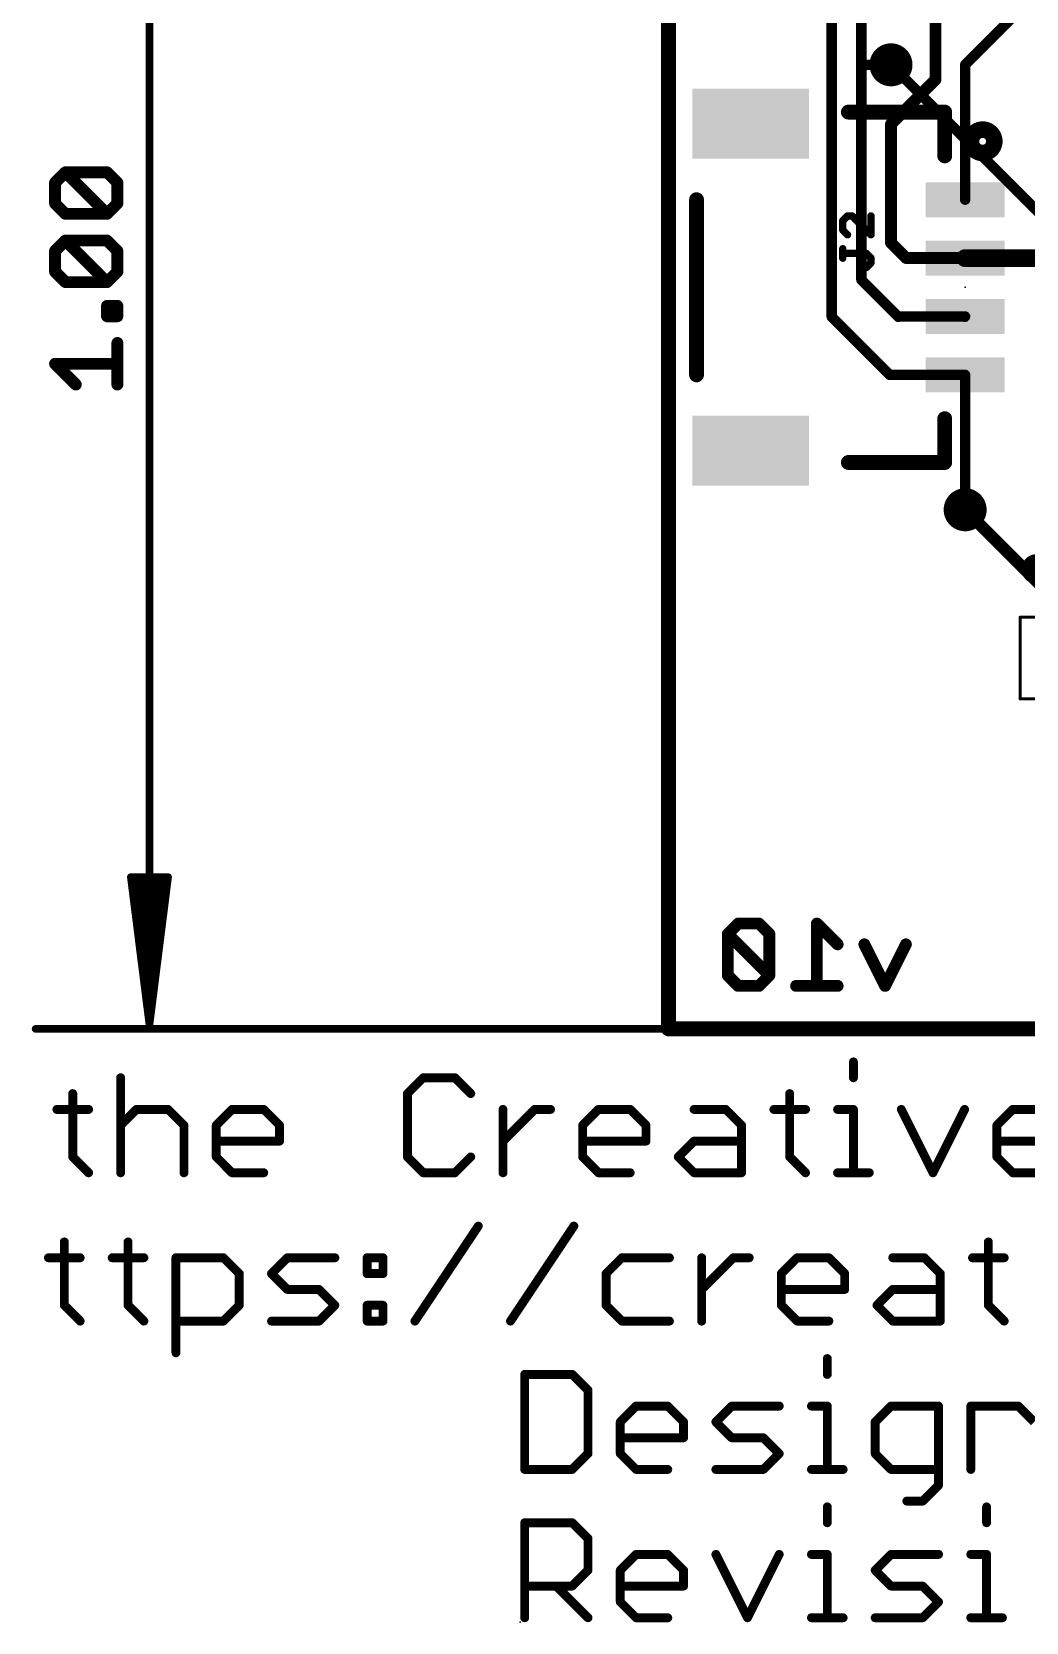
# Model space of a CAD drawing. Extents: x -34 to 73, y -11 to 34.
# Drawn here: x -10.91 to 6.13, y -10.16 to 17.07 of the extents above; entities that cross this region are included whole.
import ezdxf

# ---------------------------------------------------------------- set-up
doc = ezdxf.new("R2010")
doc.units = 0
for name, color, linetype in [('1', 12, 'CONTINUOUS'), ('16', 132, 'CONTINUOUS'), ('18', 110, 'CONTINUOUS'), ('20', 53, 'CONTINUOUS'), ('21', 41, 'CONTINUOUS'), ('23', 53, 'CONTINUOUS'), ('25', 253, 'CONTINUOUS'), ('39', 12, 'CONTINUOUS'), ('47', 253, 'CONTINUOUS'), ('51', 53, 'CONTINUOUS')]:
    doc.layers.add(name, color=color, linetype=linetype)

# ---------------------------------------------------------------- blocks, each defined once
blk = doc.blocks.new('RECT')
blk.add_solid([(-0.5, -0.5), (0.5, -0.5), (-0.5, 0.5), (0.5, 0.5)])
blk = doc.blocks.new('ROUNDV')
at = {"const_width": 0.5}
blk.add_lwpolyline([(0, -0.25, 1), (0, 0.25, 1), (0, -0.25)], format="xyb", dxfattribs=at)

msp = doc.modelspace()

# ---------------------------------------------------------------- linework, layer by layer
at = {"layer": '1'}
for points, const_width in [([(0, 0), (0, 25.4)], 0.254), ([(2.794, 19.812), (2.794, 12.192)], 0.1778), ([(3.302, 19.304), (3.302, 16.51)], 0.1778), ([(4.572, 16.256), (4.572, 19.05)], 0.2032), ([(5.08, 16.51), (6.35, 17.78)], 0.1778), ([(3.302, 16.51), (3.302, 12.827)], 0.1778), ([(3.81, 16.51), (3.302, 16.51)], 0.1778), ([(3.81, 15.494), (4.572, 16.256)], 0.2032), ([(5.08, 14.2), (5.08, 16.51)], 0.1778), ([(3.81, 13.462), (3.81, 15.494)], 0.2032), ([(4.072, 13.2), (3.81, 13.462)], 0.2032), ([(5.08, 13.2), (8.509, 13.2)], 0.3048), ([(5.08, 13.2), (4.072, 13.2)], 0.2032), ([(5.072, 13.208), (5.08, 13.2)], 0.1778), ([(3.302, 12.827), (3.937, 12.192)], 0.1778), ([(2.794, 12.192), (3.786, 11.2)], 0.1778), ([(3.945, 12.2), (3.937, 12.192)], 0.1778), ([(5.08, 12.2), (3.945, 12.2)], 0.1778), ([(5.072, 12.192), (5.08, 12.2)], 0.1778), ([(5.08, 11.2), (3.786, 11.2)], 0.1778), ([(5.08, 11.2), (5.08, 8.89)], 0.1778), ([(25.4, 0), (0, 0)], 0.254)]:
    msp.add_lwpolyline(points, dxfattribs=dict(at, const_width=const_width))
for points, const_width in [([(3.302, 16.5545, 1), (3.302, 16.4656)], 0.0889), ([(3.3464, 16.51, 1), (3.2576, 16.51)], 0.0889), ([(3.2576, 16.51, 1), (3.3464, 16.51)], 0.0889), ([(3.81, 16.4656, 1), (3.81, 16.5545)], 0.0889), ([(4.6079, 16.2201, 1), (4.5361, 16.2919)], 0.1016), ([(5.1245, 16.51, 1), (5.0355, 16.51)], 0.0889), ([(5.0486, 16.5414, 1), (5.1114, 16.4786)], 0.0889), ([(4.5212, 16.256, 1), (4.6228, 16.256)], 0.1016), ([(3.8608, 15.494, 1), (3.7592, 15.494)], 0.1016), ([(3.7741, 15.5299, 1), (3.8459, 15.4581)], 0.1016), ([(5.0355, 14.2, 1), (5.1245, 14.2)], 0.0889), ([(3.8459, 13.4979, 1), (3.7741, 13.4261)], 0.1016), ([(3.7592, 13.462, 1), (3.8608, 13.462)], 0.1016), ([(5.08, 13.2762, 1), (5.08, 13.1238)], 0.1524), ([(4.072, 13.2508, 1), (4.072, 13.1492)], 0.1016), ([(4.0361, 13.1641, 1), (4.1079, 13.2359)], 0.1016), ([(5.1034, 13.2394, 1), (5.0406, 13.1766)], 0.0889), ([(5.0486, 13.1686, 1), (5.1114, 13.2314)], 0.0889), ([(5.08, 13.1492, 1), (5.08, 13.2508)], 0.1016), ([(3.3334, 12.8584, 1), (3.2706, 12.7956)], 0.0889), ([(3.2576, 12.827, 1), (3.3464, 12.827)], 0.0889), ([(2.8254, 12.2234, 1), (2.7626, 12.1606)], 0.0889), ([(3.9056, 12.2234, 1), (3.9684, 12.1606)], 0.0889), ([(3.945, 12.2445, 1), (3.945, 12.1556)], 0.0889), ([(3.9056, 12.1606, 1), (3.9684, 12.2234)], 0.0889), ([(3.9764, 12.1686, 1), (3.9136, 12.2314)], 0.0889), ([(5.0406, 12.2234, 1), (5.1034, 12.1606)], 0.0889), ([(5.1114, 12.1686, 1), (5.0486, 12.2314)], 0.0889), ([(5.08, 12.1556, 1), (5.08, 12.2445)], 0.0889), ([(2.7496, 12.192, 1), (2.8384, 12.192)], 0.0889), ([(3.786, 11.2445, 1), (3.786, 11.1556)], 0.0889), ([(3.7546, 11.1686, 1), (3.8174, 11.2314)], 0.0889), ([(5.1245, 11.2, 1), (5.0355, 11.2)], 0.0889), ([(5.08, 11.1556, 1), (5.08, 11.2445)], 0.0889), ([(5.0355, 8.89, 1), (5.1245, 8.89)], 0.0889), ([(0, 0.0635, 1), (0, -0.0635)], 0.127), ([(-0.0635, 0, 1), (0.0635, 0)], 0.127)]:
    msp.add_lwpolyline(points, format="xyb", dxfattribs=dict(at, const_width=const_width))
at = {"layer": '16'}
for points, const_width in [([(0, 0), (0, 25.4)], 0.254), ([(7.62, 12.7), (3.81, 16.51)], 0.1778), ([(5.08, 8.89), (6.35, 7.62)], 0.2032), ([(1.1928, 1.8043), (1.0149, 1.6264)], 0.2032), ([(1.0149, 1.6264), (1.0149, 0.9146)], 0.2032), ([(1.7267, 0.9146), (1.0149, 1.6264)], 0.2032), ([(1.5488, 1.8043), (1.1928, 1.8043)], 0.2032), ([(1.7267, 1.6264), (1.5488, 1.8043)], 0.2032), ([(1.7267, 0.9146), (1.7267, 1.6264)], 0.2032), ([(2.8961, 1.4484), (2.5402, 1.8043)], 0.2032), ([(2.5402, 1.8043), (2.5402, 0.7366)], 0.2032), ([(3.7096, 0.7366), (3.3537, 1.4484)], 0.2032), ([(4.0655, 1.4484), (3.7096, 0.7366)], 0.2032), ([(1.0149, 0.9146), (1.1928, 0.7366)], 0.2032), ([(1.1928, 0.7366), (1.5488, 0.7366)], 0.2032), ([(1.5488, 0.7366), (1.7267, 0.9146)], 0.2032), ([(2.8961, 0.7366), (2.1843, 0.7366)], 0.2032), ([(25.4, 0), (0, 0)], 0.254)]:
    msp.add_lwpolyline(points, dxfattribs=dict(at, const_width=const_width))
for points, const_width in [([(3.8414, 16.5414, 1), (3.7786, 16.4786)], 0.0889), ([(5.1159, 8.9259, 1), (5.0441, 8.8541)], 0.1016), ([(1.0657, 1.6264, 1), (0.9641, 1.6264)], 0.1016), ([(1.0508, 1.6623, 1), (0.979, 1.5904)], 0.1016), ([(0.979, 1.6623, 1), (1.0508, 1.5904)], 0.1016), ([(1.1928, 1.8551, 1), (1.1928, 1.7535)], 0.1016), ([(1.2288, 1.7684, 1), (1.1569, 1.8402)], 0.1016), ([(1.5847, 1.8402, 1), (1.5128, 1.7684)], 0.1016), ([(1.5488, 1.7535, 1), (1.5488, 1.8551)], 0.1016), ([(1.7775, 1.6264, 1), (1.6759, 1.6264)], 0.1016), ([(1.6908, 1.5904, 1), (1.7626, 1.6623)], 0.1016), ([(2.5761, 1.8402, 1), (2.5043, 1.7684)], 0.1016), ([(2.591, 1.8043, 1), (2.4894, 1.8043)], 0.1016), ([(2.8602, 1.4125, 1), (2.932, 1.4843)], 0.1016), ([(3.3991, 1.4711, 1), (3.3083, 1.4257)], 0.1016), ([(4.1109, 1.4257, 1), (4.0201, 1.4711)], 0.1016), ([(1.0508, 0.9505, 1), (0.979, 0.8786)], 0.1016), ([(0.9641, 0.9146, 1), (1.0657, 0.9146)], 0.1016), ([(1.1928, 0.7874, 1), (1.1928, 0.6858)], 0.1016), ([(1.1569, 0.7007, 1), (1.2288, 0.7725)], 0.1016), ([(1.5128, 0.7725, 1), (1.5847, 0.7007)], 0.1016), ([(1.5488, 0.6858, 1), (1.5488, 0.7874)], 0.1016), ([(1.6759, 0.9146, 1), (1.7775, 0.9146)], 0.1016), ([(1.7626, 0.8786, 1), (1.6908, 0.9505)], 0.1016), ([(1.6908, 0.8786, 1), (1.7626, 0.9505)], 0.1016), ([(2.1843, 0.7874, 1), (2.1843, 0.6858)], 0.1016), ([(2.8961, 0.6858, 1), (2.8961, 0.7874)], 0.1016), ([(2.4894, 0.7366, 1), (2.591, 0.7366)], 0.1016), ([(3.6642, 0.7593, 1), (3.755, 0.7139)], 0.1016), ([(3.6642, 0.7139, 1), (3.755, 0.7593)], 0.1016), ([(0, 0.0635, 1), (0, -0.0635)], 0.127), ([(-0.0635, 0, 1), (0.0635, 0)], 0.127)]:
    msp.add_lwpolyline(points, format="xyb", dxfattribs=dict(at, const_width=const_width))
at = {"layer": '20', "const_width": 0.2032}
for points in [[(0, 0), (0, 25.4)], [(25.4, 0), (0, 0)]]:
    msp.add_lwpolyline(points, dxfattribs=at)
at = {"layer": '20', "const_width": 0.1016}
for points in [[(0, 0.0508, 1), (0, -0.0508)], [(-0.0508, 0, 1), (0.0508, 0)]]:
    msp.add_lwpolyline(points, format="xyb", dxfattribs=at)
at = {"layer": '21', "const_width": 0.254}
for points in [[(3.08, 15.7), (4.73, 15.7)], [(4.73, 15.7), (4.73, 14.95)], [(0.48, 14.2), (0.48, 11.2)], [(4.73, 10.45), (4.73, 9.7)], [(4.73, 9.7), (3.08, 9.7)]]:
    msp.add_lwpolyline(points, dxfattribs=at)
at = {"layer": '21'}
for points, const_width in [([(3.08, 15.7635, 1), (3.08, 15.6365)], 0.127), ([(4.7935, 15.7, 1), (4.6665, 15.7)], 0.127), ([(4.73, 15.6365, 1), (4.73, 15.7635)], 0.127), ([(5.38, 15.0586, 1), (5.38, 15.3414, 1), (5.38, 15.0586)], 0.4), ([(4.6665, 14.95, 1), (4.7935, 14.95)], 0.127), ([(0.5435, 14.2, 1), (0.4165, 14.2)], 0.127), ([(0.4165, 11.2, 1), (0.5435, 11.2)], 0.127), ([(4.7935, 10.45, 1), (4.6665, 10.45)], 0.127), ([(3.08, 9.7635, 1), (3.08, 9.6365)], 0.127), ([(4.73, 9.6365, 1), (4.73, 9.7635)], 0.127), ([(4.6665, 9.7, 1), (4.7935, 9.7)], 0.127), ([(6.2992, 7.747, 1), (6.2992, 8.001, 1), (6.2992, 7.747)], 0.254)]:
    msp.add_lwpolyline(points, format="xyb", dxfattribs=dict(at, const_width=const_width))
at = {"layer": '23'}
for p in [(5.08, 12.7), (-2.54, -10.16)]:
    msp.add_point(p, dxfattribs=at)
at = {"layer": '25', "const_width": 0.0635}
for points in [[(3.0158, 13.8407, 1), (2.9523, 13.8407)], [(2.9616, 13.8631, 1), (3.0065, 13.8182)], [(3.0646, 13.9529, 1), (3.0646, 13.8894)], [(3.087, 13.8987, 1), (3.0421, 13.9436)], [(3.1675, 13.9436, 1), (3.1226, 13.8987)], [(3.1451, 13.8894, 1), (3.1451, 13.9529)], [(3.4989, 13.9212, 1), (3.4354, 13.9212)], [(2.9523, 13.6797, 1), (3.0158, 13.6797)], [(3.0065, 13.7021, 1), (2.9616, 13.6572)], [(3.0421, 13.5767, 1), (3.087, 13.6216)], [(3.4354, 13.5992, 1), (3.4989, 13.5992)], [(3.4446, 13.5767, 1), (3.4896, 13.6216)], [(3.0158, 13.3599, 1), (2.9523, 13.3599)], [(2.9523, 13.1989, 1), (3.0158, 13.1989)], [(2.9841, 13.3111, 1), (2.9841, 13.2476)], [(3.4091, 13.3018, 1), (3.3641, 13.2569)], [(3.3641, 13.0603, 1), (3.4091, 13.0154)], [(3.3866, 13.2476, 1), (3.3866, 13.3111)], [(3.4989, 13.1989, 1), (3.4354, 13.1989)], [(3.4354, 13.1184, 1), (3.4989, 13.1184)], [(3.4446, 13.1764, 1), (3.4896, 13.2213)], [(3.4896, 13.0959, 1), (3.4446, 13.1408)]]:
    msp.add_lwpolyline(points, format="xyb", dxfattribs=at)
at = {"layer": '25', "const_width": 0.127}
for points in [[(3.0646, 13.9212), (2.9841, 13.8407)], [(2.9841, 13.8407), (2.9841, 13.6797)], [(3.1451, 13.9212), (3.0646, 13.9212)], [(3.4671, 13.5992), (3.1451, 13.9212)], [(3.4671, 13.9212), (3.4671, 13.5992)], [(2.9841, 13.6797), (3.0646, 13.5992)], [(2.9841, 13.1989), (2.9841, 13.3599)], [(3.3866, 13.2794), (2.9841, 13.2794)], [(3.4671, 13.1989), (3.3866, 13.2794)], [(3.3866, 13.0379), (3.4671, 13.1184)], [(3.4671, 13.1184), (3.4671, 13.1989)]]:
    msp.add_lwpolyline(points, dxfattribs=at)
at = {"layer": '39', "const_width": 0.0508}
for points in [[(6.02, 5.65), (6.02, 7.05)], [(6.02, 7.05), (9.22, 7.05)], [(9.22, 5.65), (6.02, 5.65)]]:
    msp.add_lwpolyline(points, dxfattribs=at)
at = {"layer": '39', "const_width": 0.0254}
for points in [[(6.0327, 7.05, 1), (6.0073, 7.05)], [(6.02, 7.0627, 1), (6.02, 7.0373)], [(6.02, 5.6627, 1), (6.02, 5.6373)], [(6.0073, 5.65, 1), (6.0327, 5.65)]]:
    msp.add_lwpolyline(points, format="xyb", dxfattribs=at)
at = {"layer": '47'}
for points, const_width in [([(-8.89, 25.335), (-8.89, 0.065)], 0.13), ([(-10.5068, 14.4916), (-10.3289, 14.6696)], 0.2032), ([(-10.3289, 14.6696), (-9.6171, 14.6696)], 0.2032), ([(-9.6171, 13.9578), (-10.3289, 14.6696)], 0.2032), ([(-9.6171, 14.6696), (-9.4391, 14.4916)], 0.2032), ([(-10.5068, 14.1357), (-10.5068, 14.4916)], 0.2032), ([(-9.4391, 14.4916), (-9.4391, 14.1357)], 0.2032), ([(-10.3289, 13.9578), (-10.5068, 14.1357)], 0.2032), ([(-9.4391, 14.1357), (-9.6171, 13.9578)], 0.2032), ([(-9.6171, 13.9578), (-10.3289, 13.9578)], 0.2032), ([(-10.5068, 13.3222), (-10.3289, 13.5002)], 0.2032), ([(-10.5068, 12.9663), (-10.5068, 13.3222)], 0.2032), ([(-10.3289, 13.5002), (-9.6171, 13.5002)], 0.2032), ([(-9.6171, 12.7884), (-10.3289, 13.5002)], 0.2032), ([(-9.6171, 13.5002), (-9.4391, 13.3222)], 0.2032), ([(-9.4391, 13.3222), (-9.4391, 12.9663)], 0.2032), ([(-10.3289, 12.7884), (-10.5068, 12.9663)], 0.2032), ([(-9.6171, 12.7884), (-10.3289, 12.7884)], 0.2032), ([(-9.4391, 12.9663), (-9.6171, 12.7884)], 0.2032), ([(-9.6171, 12.2037), (-9.6171, 12.3816)], 0.2032), ([(-9.6171, 12.3816), (-9.4391, 12.3816)], 0.2032), ([(-9.4391, 12.2037), (-9.6171, 12.2037)], 0.2032), ([(-9.4391, 12.3816), (-9.4391, 12.2037)], 0.2032), ([(-9.4391, 11.0343), (-9.4391, 11.7461)], 0.2032), ([(-10.1509, 11.0343), (-10.5068, 11.3902)], 0.2032), ([(-10.5068, 11.3902), (-9.4391, 11.3902)], 0.2032), ([(-8.89, 0.065), (-9.2092, 2.6)], 0.13), ([(-9.2092, 2.6), (-8.5708, 2.6)], 0.13), ([(-8.89, 0.065), (-9.15, 2.6)], 0.13), ([(-8.89, 0.065), (-9.02, 2.6)], 0.13), ([(-8.5708, 2.6), (-8.89, 0.065)], 0.13), ([(-8.76, 2.6), (-8.89, 0.065)], 0.13), ([(-8.63, 2.6), (-8.89, 0.065)], 0.13), ([(0, 0), (-10.84, 0)], 0.13)]:
    msp.add_lwpolyline(points, dxfattribs=dict(at, const_width=const_width))
for points, const_width in [([(-10.3289, 14.7204, 1), (-10.3289, 14.6188)], 0.1016), ([(-10.2929, 14.7055, 1), (-10.3648, 14.6337)], 0.1016), ([(-10.2929, 14.6337, 1), (-10.3648, 14.7055)], 0.1016), ([(-9.5811, 14.7055, 1), (-9.653, 14.6337)], 0.1016), ([(-9.6171, 14.6188, 1), (-9.6171, 14.7204)], 0.1016), ([(-10.456, 14.4916, 1), (-10.5576, 14.4916)], 0.1016), ([(-10.5427, 14.5275, 1), (-10.4709, 14.4557)], 0.1016), ([(-9.3883, 14.4916, 1), (-9.4899, 14.4916)], 0.1016), ([(-9.475, 14.4557, 1), (-9.4032, 14.5275)], 0.1016), ([(-10.4709, 14.1716, 1), (-10.5427, 14.0998)], 0.1016), ([(-10.5576, 14.1357, 1), (-10.456, 14.1357)], 0.1016), ([(-9.4899, 14.1357, 1), (-9.3883, 14.1357)], 0.1016), ([(-9.4032, 14.0998, 1), (-9.475, 14.1716)], 0.1016), ([(-10.3289, 14.0086, 1), (-10.3289, 13.907)], 0.1016), ([(-10.3648, 13.9218, 1), (-10.2929, 13.9937)], 0.1016), ([(-9.653, 13.9937, 1), (-9.5811, 13.9218)], 0.1016), ([(-9.653, 13.9218, 1), (-9.5811, 13.9937)], 0.1016), ([(-9.6171, 13.907, 1), (-9.6171, 14.0086)], 0.1016), ([(-10.456, 13.3222, 1), (-10.5576, 13.3222)], 0.1016), ([(-10.5427, 13.3581, 1), (-10.4709, 13.2863)], 0.1016), ([(-10.3289, 13.551, 1), (-10.3289, 13.4494)], 0.1016), ([(-10.2929, 13.5361, 1), (-10.3648, 13.4643)], 0.1016), ([(-10.2929, 13.4643, 1), (-10.3648, 13.5361)], 0.1016), ([(-9.5811, 13.5361, 1), (-9.653, 13.4643)], 0.1016), ([(-9.6171, 13.4494, 1), (-9.6171, 13.551)], 0.1016), ([(-9.3883, 13.3222, 1), (-9.4899, 13.3222)], 0.1016), ([(-9.475, 13.2863, 1), (-9.4032, 13.3581)], 0.1016), ([(-10.4709, 13.0022, 1), (-10.5427, 12.9304)], 0.1016), ([(-10.5576, 12.9663, 1), (-10.456, 12.9663)], 0.1016), ([(-10.3289, 12.8392, 1), (-10.3289, 12.7376)], 0.1016), ([(-10.3648, 12.7525, 1), (-10.2929, 12.8243)], 0.1016), ([(-9.653, 12.8243, 1), (-9.5811, 12.7525)], 0.1016), ([(-9.653, 12.7525, 1), (-9.5811, 12.8243)], 0.1016), ([(-9.6171, 12.7376, 1), (-9.6171, 12.8392)], 0.1016), ([(-9.4899, 12.9663, 1), (-9.3883, 12.9663)], 0.1016), ([(-9.4032, 12.9304, 1), (-9.475, 13.0022)], 0.1016), ([(-9.5663, 12.3816, 1), (-9.6679, 12.3816)], 0.1016), ([(-9.6171, 12.4324, 1), (-9.6171, 12.3308)], 0.1016), ([(-9.6171, 12.2545, 1), (-9.6171, 12.1529)], 0.1016), ([(-9.3883, 12.3816, 1), (-9.4899, 12.3816)], 0.1016), ([(-9.4391, 12.3308, 1), (-9.4391, 12.4324)], 0.1016), ([(-9.4391, 12.1529, 1), (-9.4391, 12.2545)], 0.1016), ([(-9.6679, 12.2037, 1), (-9.5663, 12.2037)], 0.1016), ([(-9.4899, 12.2037, 1), (-9.3883, 12.2037)], 0.1016), ([(-9.3883, 11.7461, 1), (-9.4899, 11.7461)], 0.1016), ([(-10.4709, 11.4261, 1), (-10.5427, 11.3543)], 0.1016), ([(-10.5068, 11.441, 1), (-10.5068, 11.3394)], 0.1016), ([(-9.4391, 11.3394, 1), (-9.4391, 11.441)], 0.1016), ([(-10.1868, 10.9984, 1), (-10.115, 11.0702)], 0.1016), ([(-9.4899, 11.0343, 1), (-9.3883, 11.0343)], 0.1016), ([(-9.177, 2.6041, 1), (-9.2415, 2.5959)], 0.065), ([(-9.2092, 2.6325, 1), (-9.2092, 2.5675)], 0.065), ([(-9.1177, 2.6033, 1), (-9.1823, 2.5967)], 0.065), ([(-8.9875, 2.6017, 1), (-9.0525, 2.5983)], 0.065), ([(-8.7275, 2.5983, 1), (-8.7925, 2.6017)], 0.065), ([(-8.5977, 2.5967, 1), (-8.6623, 2.6033)], 0.065), ([(-8.5385, 2.5959, 1), (-8.603, 2.6041)], 0.065), ([(-8.5708, 2.5675, 1), (-8.5708, 2.6325)], 0.065), ([(-10.84, 0.0325, 1), (-10.84, -0.0325)], 0.065), ([(-8.9222, 0.0691, 1), (-8.8578, 0.0609)], 0.065), ([(-8.9223, 0.0683, 1), (-8.8577, 0.0617)], 0.065), ([(-8.9225, 0.0633, 1), (-8.8575, 0.0667)], 0.065), ([(-8.9225, 0.0667, 1), (-8.8575, 0.0633)], 0.065), ([(-8.9225, 0.065, 1), (-8.8575, 0.065)], 0.065), ([(-8.9223, 0.0617, 1), (-8.8577, 0.0683)], 0.065), ([(-8.9222, 0.0609, 1), (-8.8578, 0.0691)], 0.065), ([(0, -0.0325, 1), (0, 0.0325)], 0.065)]:
    msp.add_lwpolyline(points, format="xyb", dxfattribs=dict(at, const_width=const_width))
at = {"layer": '51', "const_width": 0.1524}
for points in [[(3.1662, -0.5656), (3.1662, -0.8368)], [(-9.3836, -0.8368), (-9.3836, -2.4638)], [(-4.201, -0.8368), (-4.4721, -1.108)], [(-3.6586, -0.8368), (-4.201, -0.8368)], [(-3.3875, -1.108), (-3.6586, -0.8368)], [(-10.2039, -1.108), (-10.2039, -2.1926)], [(-4.4721, -1.108), (-4.4721, -2.1926)], [(2.0748, -1.108), (2.0748, -2.1926)], [(-10.475, -1.3791), (-9.9327, -1.3791)], [(-9.3836, -1.6503), (-9.1124, -1.3791)], [(-9.1124, -1.3791), (-8.5701, -1.3791)], [(-8.5701, -1.3791), (-8.2989, -1.6503)], [(-7.7464, -1.6503), (-7.4753, -1.3791)], [(-7.4753, -1.3791), (-6.9329, -1.3791)], [(-6.9329, -1.3791), (-6.6618, -1.6503)], [(-2.835, -2.4638), (-2.835, -1.3791)], [(-2.835, -1.9215), (-2.2926, -1.3791)], [(-2.2926, -1.3791), (-2.0215, -1.3791)], [(-1.4707, -1.6503), (-1.1995, -1.3791)], [(-1.1995, -1.3791), (-0.6572, -1.3791)], [(-0.6572, -1.3791), (-0.386, -1.6503)], [(0.4376, -1.3791), (0.98, -1.3791)], [(0.98, -1.3791), (1.2511, -1.6503)], [(1.8036, -1.3791), (2.346, -1.3791)], [(2.8951, -1.3791), (3.1662, -1.3791)], [(3.1662, -1.3791), (3.1662, -2.4638)], [(3.9865, -1.3791), (4.5288, -2.4638)], [(4.5288, -2.4638), (5.0712, -1.3791)], [(5.6237, -1.6503), (5.8948, -1.3791)], [(5.8948, -1.3791), (6.4372, -1.3791)], [(-8.2989, -1.6503), (-8.2989, -2.4638)], [(-7.7464, -2.1926), (-7.7464, -1.6503)], [(-6.6618, -1.6503), (-6.6618, -1.9215)], [(-1.4707, -2.1926), (-1.4707, -1.6503)], [(-0.386, -1.6503), (-0.386, -1.9215)], [(1.2511, -1.6503), (1.2511, -2.4638)], [(5.6237, -2.1926), (5.6237, -1.6503)], [(-6.6618, -1.9215), (-7.7464, -1.9215)], [(-0.386, -1.9215), (-1.4707, -1.9215)], [(0.1665, -2.1926), (0.4376, -1.9215)], [(0.4376, -1.9215), (1.2511, -1.9215)], [(6.7083, -1.9215), (5.6237, -1.9215)], [(-10.2039, -2.1926), (-9.9327, -2.4638)], [(-7.4753, -2.4638), (-7.7464, -2.1926)], [(-4.4721, -2.1926), (-4.201, -2.4638)], [(-3.6586, -2.4638), (-3.3875, -2.1926)], [(-1.1995, -2.4638), (-1.4707, -2.1926)], [(0.4376, -2.4638), (0.1665, -2.1926)], [(2.0748, -2.1926), (2.346, -2.4638)], [(5.8948, -2.4638), (5.6237, -2.1926)], [(-6.9329, -2.4638), (-7.4753, -2.4638)], [(-4.201, -2.4638), (-3.6586, -2.4638)], [(-0.6572, -2.4638), (-1.1995, -2.4638)], [(1.2511, -2.4638), (0.4376, -2.4638)], [(2.8951, -2.4638), (3.4374, -2.4638)], [(6.4372, -2.4638), (5.8948, -2.4638)], [(-4.3437, -5.0038), (-3.2591, -3.3768)], [(-2.7066, -5.0038), (-1.6219, -3.3768)], [(-10.3483, -3.648), (-10.3483, -4.7326)], [(-9.2569, -3.648), (-9.2569, -4.7326)], [(5.4775, -3.648), (5.4775, -4.7326)], [(-10.6195, -3.9191), (-10.0772, -3.9191)], [(-9.5281, -3.9191), (-8.9857, -3.9191)], [(-8.4366, -5.5461), (-8.4366, -3.9191)], [(-8.4366, -3.9191), (-7.6231, -3.9191)], [(-7.6231, -3.9191), (-7.352, -4.1903)], [(-6.7995, -4.1903), (-6.5283, -3.9191)], [(-6.5283, -3.9191), (-5.7148, -3.9191)], [(-5.1623, -3.9191), (-4.8911, -3.9191)], [(-5.1623, -4.1903), (-5.1623, -3.9191)], [(-4.8911, -3.9191), (-4.8911, -4.1903)], [(-0.7982, -3.9191), (-1.0694, -4.1903)], [(0.0153, -3.9191), (-0.7982, -3.9191)], [(0.5677, -5.0038), (0.5677, -3.9191)], [(0.5677, -4.4615), (1.1101, -3.9191)], [(1.1101, -3.9191), (1.3812, -3.9191)], [(1.932, -4.1903), (2.2032, -3.9191)], [(2.2032, -3.9191), (2.7455, -3.9191)], [(2.7455, -3.9191), (3.0167, -4.1903)], [(3.8404, -3.9191), (4.3827, -3.9191)], [(4.3827, -3.9191), (4.6539, -4.1903)], [(5.2064, -3.9191), (5.7487, -3.9191)], [(-7.352, -4.1903), (-7.352, -4.7326)], [(-6.5283, -4.4615), (-6.7995, -4.1903)], [(-4.8911, -4.1903), (-5.1623, -4.1903)], [(-1.0694, -4.1903), (-1.0694, -4.7326)], [(1.932, -4.7326), (1.932, -4.1903)], [(3.0167, -4.1903), (3.0167, -4.4615)], [(4.6539, -4.1903), (4.6539, -5.0038)], [(-5.986, -4.4615), (-6.5283, -4.4615)], [(-5.7148, -4.7326), (-5.986, -4.4615)], [(3.0167, -4.4615), (1.932, -4.4615)], [(3.5692, -4.7326), (3.8404, -4.4615)], [(3.8404, -4.4615), (4.6539, -4.4615)], [(-10.3483, -4.7326), (-10.0772, -5.0038)], [(-9.2569, -4.7326), (-8.9857, -5.0038)], [(-7.352, -4.7326), (-7.6231, -5.0038)], [(-5.986, -5.0038), (-5.7148, -4.7326)], [(-5.1623, -4.7326), (-4.8911, -4.7326)], [(-5.1623, -5.0038), (-5.1623, -4.7326)], [(-4.8911, -4.7326), (-4.8911, -5.0038)], [(-1.0694, -4.7326), (-0.7982, -5.0038)], [(2.2032, -5.0038), (1.932, -4.7326)], [(3.8404, -5.0038), (3.5692, -4.7326)], [(5.4775, -4.7326), (5.7487, -5.0038)], [(-7.6231, -5.0038), (-8.4366, -5.0038)], [(-6.7995, -5.0038), (-5.986, -5.0038)], [(-4.8911, -5.0038), (-5.1623, -5.0038)], [(-0.7982, -5.0038), (0.0153, -5.0038)], [(2.7455, -5.0038), (2.2032, -5.0038)], [(4.6539, -5.0038), (3.8404, -5.0038)], [(2.7188, -5.6456), (2.7188, -5.9168)], [(-2.4638, -5.9168), (-2.4638, -7.5438)], [(-1.6503, -5.9168), (-2.4638, -5.9168)], [(-1.3791, -6.188), (-1.6503, -5.9168)], [(-1.3791, -7.2726), (-1.3791, -6.188)], [(-0.8266, -6.7303), (-0.5555, -6.4591)], [(-0.5555, -6.4591), (-0.0132, -6.4591)], [(-0.0132, -6.4591), (0.258, -6.7303)], [(0.8105, -6.7303), (1.0817, -6.4591)], [(1.0817, -6.4591), (1.8952, -6.4591)], [(2.4477, -6.4591), (2.7188, -6.4591)], [(2.7188, -6.4591), (2.7188, -7.5438)], [(3.8103, -6.4591), (3.5391, -6.7303)], [(4.6238, -6.4591), (3.8103, -6.4591)], [(4.6238, -7.815), (4.6238, -6.4591)], [(5.1763, -7.5438), (5.1763, -6.4591)], [(5.1763, -6.4591), (5.9898, -6.4591)], [(5.9898, -6.4591), (6.2609, -6.7303)], [(-0.8266, -7.2726), (-0.8266, -6.7303)], [(0.258, -6.7303), (0.258, -7.0015)], [(1.0817, -7.0015), (0.8105, -6.7303)], [(3.5391, -6.7303), (3.5391, -7.2726)], [(0.258, -7.0015), (-0.8266, -7.0015)], [(1.624, -7.0015), (1.0817, -7.0015)], [(1.8952, -7.2726), (1.624, -7.0015)], [(-1.6503, -7.5438), (-1.3791, -7.2726)], [(-0.5555, -7.5438), (-0.8266, -7.2726)], [(1.624, -7.5438), (1.8952, -7.2726)], [(3.5391, -7.2726), (3.8103, -7.5438)], [(-2.4638, -7.5438), (-1.6503, -7.5438)], [(-0.0132, -7.5438), (-0.5555, -7.5438)], [(0.8105, -7.5438), (1.624, -7.5438)], [(2.4477, -7.5438), (2.99, -7.5438)], [(3.8103, -7.5438), (4.6238, -7.5438)], [(4.3526, -8.0861), (4.6238, -7.815)], [(2.7188, -8.1856), (2.7188, -8.4568)], [(4.0814, -8.0861), (4.3526, -8.0861)], [(5.4474, -8.1856), (5.4474, -8.4568)], [(-2.4638, -10.0838), (-2.4638, -8.4568)], [(-2.4638, -8.4568), (-1.6503, -8.4568)], [(-1.6503, -8.4568), (-1.3791, -8.728)], [(-1.3791, -8.728), (-1.3791, -9.2703)], [(-0.8266, -9.2703), (-0.5555, -8.9991)], [(-0.5555, -8.9991), (-0.0132, -8.9991)], [(-0.0132, -8.9991), (0.258, -9.2703)], [(0.8105, -8.9991), (1.3528, -10.0838)], [(1.3528, -10.0838), (1.8952, -8.9991)], [(2.4477, -8.9991), (2.7188, -8.9991)], [(2.7188, -8.9991), (2.7188, -10.0838)], [(3.5391, -9.2703), (3.8103, -8.9991)], [(3.8103, -8.9991), (4.6238, -8.9991)], [(5.1763, -8.9991), (5.4474, -8.9991)], [(5.4474, -8.9991), (5.4474, -10.0838)], [(-1.3791, -9.2703), (-1.6503, -9.5415)], [(-0.8266, -9.8126), (-0.8266, -9.2703)], [(0.258, -9.2703), (0.258, -9.5415)], [(3.8103, -9.5415), (3.5391, -9.2703)], [(-1.6503, -9.5415), (-2.4638, -9.5415)], [(-1.9215, -9.5415), (-1.3791, -10.0838)], [(0.258, -9.5415), (-0.8266, -9.5415)], [(4.3526, -9.5415), (3.8103, -9.5415)], [(4.6238, -9.8126), (4.3526, -9.5415)], [(-0.5555, -10.0838), (-0.8266, -9.8126)], [(4.3526, -10.0838), (4.6238, -9.8126)], [(-0.0132, -10.0838), (-0.5555, -10.0838)], [(2.4477, -10.0838), (2.99, -10.0838)], [(3.5391, -10.0838), (4.3526, -10.0838)], [(5.1763, -10.0838), (5.7186, -10.0838)]]:
    msp.add_lwpolyline(points, dxfattribs=at)
at = {"layer": '51', "const_width": 0.0762}
for points in [[(3.2043, -0.5656, 1), (3.1281, -0.5656)], [(-9.3455, -0.8368, 1), (-9.4217, -0.8368)], [(-4.201, -0.7987, 1), (-4.201, -0.8749)], [(-4.174, -0.8638, 1), (-4.2279, -0.8099)], [(-3.6317, -0.8099, 1), (-3.6856, -0.8638)], [(-3.6586, -0.8749, 1), (-3.6586, -0.7987)], [(3.1281, -0.8368, 1), (3.2043, -0.8368)], [(-10.1658, -1.108, 1), (-10.242, -1.108)], [(-4.4991, -1.081, 1), (-4.4452, -1.1349)], [(-4.434, -1.108, 1), (-4.5102, -1.108)], [(-3.4144, -1.1349, 1), (-3.3605, -1.081)], [(2.1129, -1.108, 1), (2.0367, -1.108)], [(-10.475, -1.341, 1), (-10.475, -1.4172)], [(-9.9327, -1.4172, 1), (-9.9327, -1.341)], [(-9.1124, -1.341, 1), (-9.1124, -1.4172)], [(-9.0855, -1.4061, 1), (-9.1394, -1.3522)], [(-8.5432, -1.3522, 1), (-8.597, -1.4061)], [(-8.5701, -1.4172, 1), (-8.5701, -1.341)], [(-7.4753, -1.341, 1), (-7.4753, -1.4172)], [(-7.4483, -1.4061, 1), (-7.5022, -1.3522)], [(-6.906, -1.3522, 1), (-6.9599, -1.4061)], [(-6.9329, -1.4172, 1), (-6.9329, -1.341)], [(-2.7969, -1.3791, 1), (-2.8731, -1.3791)], [(-2.2926, -1.341, 1), (-2.2926, -1.4172)], [(-2.2657, -1.4061, 1), (-2.3196, -1.3522)], [(-2.0215, -1.4172, 1), (-2.0215, -1.341)], [(-1.1995, -1.341, 1), (-1.1995, -1.4172)], [(-1.1726, -1.4061, 1), (-1.2265, -1.3522)], [(-0.6302, -1.3522, 1), (-0.6841, -1.4061)], [(-0.6572, -1.4172, 1), (-0.6572, -1.341)], [(0.4376, -1.341, 1), (0.4376, -1.4172)], [(1.0069, -1.3522, 1), (0.953, -1.4061)], [(0.98, -1.4172, 1), (0.98, -1.341)], [(1.8036, -1.341, 1), (1.8036, -1.4172)], [(2.346, -1.4172, 1), (2.346, -1.341)], [(2.8951, -1.341, 1), (2.8951, -1.4172)], [(3.2043, -1.3791, 1), (3.1281, -1.3791)], [(3.1662, -1.4172, 1), (3.1662, -1.341)], [(4.0206, -1.3621, 1), (3.9524, -1.3962)], [(5.1052, -1.3962, 1), (5.0371, -1.3621)], [(5.8948, -1.341, 1), (5.8948, -1.4172)], [(5.9218, -1.4061, 1), (5.8679, -1.3522)], [(-9.4105, -1.6234, 1), (-9.3567, -1.6772)], [(-8.2608, -1.6503, 1), (-8.337, -1.6503)], [(-8.3259, -1.6772, 1), (-8.272, -1.6234)], [(-7.7083, -1.6503, 1), (-7.7845, -1.6503)], [(-7.7734, -1.6234, 1), (-7.7195, -1.6772)], [(-6.6237, -1.6503, 1), (-6.6999, -1.6503)], [(-6.6887, -1.6772, 1), (-6.6348, -1.6234)], [(-1.4326, -1.6503, 1), (-1.5088, -1.6503)], [(-1.4976, -1.6234, 1), (-1.4437, -1.6772)], [(-0.3479, -1.6503, 1), (-0.4241, -1.6503)], [(-0.413, -1.6772, 1), (-0.3591, -1.6234)], [(1.2892, -1.6503, 1), (1.213, -1.6503)], [(1.2242, -1.6772, 1), (1.2781, -1.6234)], [(5.6618, -1.6503, 1), (5.5856, -1.6503)], [(5.5967, -1.6234, 1), (5.6506, -1.6772)], [(-7.7464, -1.8834, 1), (-7.7464, -1.9596)], [(-6.6999, -1.9215, 1), (-6.6237, -1.9215)], [(-6.6618, -1.9596, 1), (-6.6618, -1.8834)], [(-2.8619, -1.8945, 1), (-2.808, -1.9484)], [(-1.4707, -1.8834, 1), (-1.4707, -1.9596)], [(-0.4241, -1.9215, 1), (-0.3479, -1.9215)], [(-0.386, -1.9596, 1), (-0.386, -1.8834)], [(0.4376, -1.8834, 1), (0.4376, -1.9596)], [(0.4646, -1.9484, 1), (0.4107, -1.8945)], [(1.2511, -1.9596, 1), (1.2511, -1.8834)], [(5.6237, -1.8834, 1), (5.6237, -1.9596)], [(-10.1769, -2.1657, 1), (-10.2308, -2.2196)], [(-10.242, -2.1926, 1), (-10.1658, -2.1926)], [(-7.7195, -2.1657, 1), (-7.7734, -2.2196)], [(-7.7845, -2.1926, 1), (-7.7083, -2.1926)], [(-4.4452, -2.1657, 1), (-4.4991, -2.2196)], [(-4.5102, -2.1926, 1), (-4.434, -2.1926)], [(-3.3605, -2.2196, 1), (-3.4144, -2.1657)], [(-1.4437, -2.1657, 1), (-1.4976, -2.2196)], [(-1.5088, -2.1926, 1), (-1.4326, -2.1926)], [(0.1934, -2.1657, 1), (0.1395, -2.2196)], [(0.1395, -2.1657, 1), (0.1934, -2.2196)], [(2.1017, -2.1657, 1), (2.0479, -2.2196)], [(2.0367, -2.1926, 1), (2.1129, -2.1926)], [(5.6506, -2.1657, 1), (5.5967, -2.2196)], [(5.5856, -2.1926, 1), (5.6618, -2.1926)], [(-9.9596, -2.4907, 1), (-9.9058, -2.4369)], [(-9.4217, -2.4638, 1), (-9.3455, -2.4638)], [(-8.337, -2.4638, 1), (-8.2608, -2.4638)], [(-7.4753, -2.4257, 1), (-7.4753, -2.5019)], [(-7.5022, -2.4907, 1), (-7.4483, -2.4369)], [(-6.9329, -2.5019, 1), (-6.9329, -2.4257)], [(-4.201, -2.4257, 1), (-4.201, -2.5019)], [(-4.2279, -2.4907, 1), (-4.174, -2.4369)], [(-3.6856, -2.4369, 1), (-3.6317, -2.4907)], [(-3.6586, -2.5019, 1), (-3.6586, -2.4257)], [(-2.8731, -2.4638, 1), (-2.7969, -2.4638)], [(-1.1995, -2.4257, 1), (-1.1995, -2.5019)], [(-1.2265, -2.4907, 1), (-1.1726, -2.4369)], [(-0.6572, -2.5019, 1), (-0.6572, -2.4257)], [(0.4376, -2.4257, 1), (0.4376, -2.5019)], [(0.4107, -2.4907, 1), (0.4646, -2.4369)], [(1.213, -2.4638, 1), (1.2892, -2.4638)], [(1.2511, -2.5019, 1), (1.2511, -2.4257)], [(2.319, -2.4907, 1), (2.3729, -2.4369)], [(2.8951, -2.4257, 1), (2.8951, -2.5019)], [(3.1281, -2.4638, 1), (3.2043, -2.4638)], [(3.4374, -2.5019, 1), (3.4374, -2.4257)], [(4.4948, -2.4468, 1), (4.5629, -2.4808)], [(4.4948, -2.4808, 1), (4.5629, -2.4468)], [(5.8948, -2.4257, 1), (5.8948, -2.5019)], [(5.8679, -2.4907, 1), (5.9218, -2.4369)], [(-3.2274, -3.3979, 1), (-3.2908, -3.3557)], [(-1.5902, -3.3979, 1), (-1.6536, -3.3557)], [(-10.3102, -3.648, 1), (-10.3864, -3.648)], [(-9.2188, -3.648, 1), (-9.295, -3.648)], [(5.5156, -3.648, 1), (5.4394, -3.648)], [(-10.6195, -3.881, 1), (-10.6195, -3.9572)], [(-10.0772, -3.9572, 1), (-10.0772, -3.881)], [(-9.5281, -3.881, 1), (-9.5281, -3.9572)], [(-8.9857, -3.9572, 1), (-8.9857, -3.881)], [(-8.3985, -3.9191, 1), (-8.4747, -3.9191)], [(-8.4366, -3.881, 1), (-8.4366, -3.9572)], [(-7.5962, -3.8922, 1), (-7.6501, -3.9461)], [(-7.6231, -3.9572, 1), (-7.6231, -3.881)], [(-6.5283, -3.881, 1), (-6.5283, -3.9572)], [(-6.5014, -3.9461, 1), (-6.5552, -3.8922)], [(-5.7148, -3.9572, 1), (-5.7148, -3.881)], [(-5.1623, -3.881, 1), (-5.1623, -3.9572)], [(-5.1242, -3.9191, 1), (-5.2004, -3.9191)], [(-4.853, -3.9191, 1), (-4.9292, -3.9191)], [(-4.8911, -3.9572, 1), (-4.8911, -3.881)], [(-0.7982, -3.881, 1), (-0.7982, -3.9572)], [(-0.7713, -3.9461, 1), (-0.8252, -3.8922)], [(0.0153, -3.9572, 1), (0.0153, -3.881)], [(0.6058, -3.9191, 1), (0.5296, -3.9191)], [(1.1101, -3.881, 1), (1.1101, -3.9572)], [(1.137, -3.9461, 1), (1.0831, -3.8922)], [(1.3812, -3.9572, 1), (1.3812, -3.881)], [(2.2032, -3.881, 1), (2.2032, -3.9572)], [(2.2301, -3.9461, 1), (2.1763, -3.8922)], [(2.7725, -3.8922, 1), (2.7186, -3.9461)], [(2.7455, -3.9572, 1), (2.7455, -3.881)], [(3.8404, -3.881, 1), (3.8404, -3.9572)], [(4.4096, -3.8922, 1), (4.3558, -3.9461)], [(4.3827, -3.9572, 1), (4.3827, -3.881)], [(5.2064, -3.881, 1), (5.2064, -3.9572)], [(5.7487, -3.9572, 1), (5.7487, -3.881)], [(-7.3139, -4.1903, 1), (-7.3901, -4.1903)], [(-7.3789, -4.2172, 1), (-7.325, -4.1634)], [(-6.7725, -4.1634, 1), (-6.8264, -4.2172)], [(-6.8264, -4.1634, 1), (-6.7725, -4.2172)], [(-5.1623, -4.1522, 1), (-5.1623, -4.2284)], [(-5.2004, -4.1903, 1), (-5.1242, -4.1903)], [(-4.9292, -4.1903, 1), (-4.853, -4.1903)], [(-4.8911, -4.2284, 1), (-4.8911, -4.1522)], [(-1.0313, -4.1903, 1), (-1.1075, -4.1903)], [(-1.0964, -4.1634, 1), (-1.0425, -4.2172)], [(1.9701, -4.1903, 1), (1.8939, -4.1903)], [(1.9051, -4.1634, 1), (1.959, -4.2172)], [(3.0548, -4.1903, 1), (2.9786, -4.1903)], [(2.9898, -4.2172, 1), (3.0436, -4.1634)], [(4.692, -4.1903, 1), (4.6158, -4.1903)], [(4.6269, -4.2172, 1), (4.6808, -4.1634)], [(-6.5283, -4.4234, 1), (-6.5283, -4.4996)], [(-6.5552, -4.4884, 1), (-6.5014, -4.4345)], [(-5.959, -4.4345, 1), (-6.0129, -4.4884)], [(-5.986, -4.4996, 1), (-5.986, -4.4234)], [(0.5408, -4.4345, 1), (0.5947, -4.4884)], [(1.932, -4.4234, 1), (1.932, -4.4996)], [(2.9786, -4.4615, 1), (3.0548, -4.4615)], [(3.0167, -4.4996, 1), (3.0167, -4.4234)], [(3.8404, -4.4234, 1), (3.8404, -4.4996)], [(3.8673, -4.4884, 1), (3.8134, -4.4345)], [(4.6539, -4.4996, 1), (4.6539, -4.4234)], [(-10.3214, -4.7057, 1), (-10.3753, -4.7596)], [(-10.3864, -4.7326, 1), (-10.3102, -4.7326)], [(-9.2299, -4.7057, 1), (-9.2838, -4.7596)], [(-9.295, -4.7326, 1), (-9.2188, -4.7326)], [(-7.3901, -4.7326, 1), (-7.3139, -4.7326)], [(-7.325, -4.7596, 1), (-7.3789, -4.7057)], [(-5.6879, -4.7596, 1), (-5.7417, -4.7057)], [(-5.7417, -4.7596, 1), (-5.6879, -4.7057)], [(-5.1623, -4.6945, 1), (-5.1623, -4.7707)], [(-5.1242, -4.7326, 1), (-5.2004, -4.7326)], [(-4.853, -4.7326, 1), (-4.9292, -4.7326)], [(-4.8911, -4.7707, 1), (-4.8911, -4.6945)], [(-1.0425, -4.7057, 1), (-1.0964, -4.7596)], [(-1.1075, -4.7326, 1), (-1.0313, -4.7326)], [(1.959, -4.7057, 1), (1.9051, -4.7596)], [(1.8939, -4.7326, 1), (1.9701, -4.7326)], [(3.5961, -4.7057, 1), (3.5423, -4.7596)], [(3.5423, -4.7057, 1), (3.5961, -4.7596)], [(5.5045, -4.7057, 1), (5.4506, -4.7596)], [(5.4394, -4.7326, 1), (5.5156, -4.7326)], [(-10.1041, -5.0307, 1), (-10.0502, -4.9769)], [(-9.0127, -5.0307, 1), (-8.9588, -4.9769)], [(-8.4366, -4.9657, 1), (-8.4366, -5.0419)], [(-7.6501, -4.9769, 1), (-7.5962, -5.0307)], [(-7.6231, -5.0419, 1), (-7.6231, -4.9657)], [(-6.7995, -4.9657, 1), (-6.7995, -5.0419)], [(-6.0129, -4.9769, 1), (-5.959, -5.0307)], [(-5.986, -5.0419, 1), (-5.986, -4.9657)], [(-5.1623, -4.9657, 1), (-5.1623, -5.0419)], [(-5.2004, -5.0038, 1), (-5.1242, -5.0038)], [(-4.9292, -5.0038, 1), (-4.853, -5.0038)], [(-4.8911, -5.0419, 1), (-4.8911, -4.9657)], [(-4.3754, -4.9827, 1), (-4.312, -5.0249)], [(-2.7383, -4.9827, 1), (-2.6749, -5.0249)], [(-0.7982, -4.9657, 1), (-0.7982, -5.0419)], [(-0.8252, -5.0307, 1), (-0.7713, -4.9769)], [(0.0153, -5.0419, 1), (0.0153, -4.9657)], [(0.5296, -5.0038, 1), (0.6058, -5.0038)], [(2.2032, -4.9657, 1), (2.2032, -5.0419)], [(2.1763, -5.0307, 1), (2.2301, -4.9769)], [(2.7455, -5.0419, 1), (2.7455, -4.9657)], [(3.8404, -4.9657, 1), (3.8404, -5.0419)], [(3.8134, -5.0307, 1), (3.8673, -4.9769)], [(4.6158, -5.0038, 1), (4.692, -5.0038)], [(4.6539, -5.0419, 1), (4.6539, -4.9657)], [(5.7217, -5.0307, 1), (5.7756, -4.9769)], [(-8.4747, -5.5461, 1), (-8.3985, -5.5461)], [(2.7569, -5.6456, 1), (2.6807, -5.6456)], [(-2.4257, -5.9168, 1), (-2.5019, -5.9168)], [(-2.4638, -5.8787, 1), (-2.4638, -5.9549)], [(-1.6234, -5.8899, 1), (-1.6772, -5.9438)], [(-1.6503, -5.9549, 1), (-1.6503, -5.8787)], [(2.6807, -5.9168, 1), (2.7569, -5.9168)], [(-1.341, -6.188, 1), (-1.4172, -6.188)], [(-1.4061, -6.2149, 1), (-1.3522, -6.161)], [(-0.5555, -6.421, 1), (-0.5555, -6.4972)], [(-0.5285, -6.4861, 1), (-0.5824, -6.4322)], [(0.0138, -6.4322, 1), (-0.0401, -6.4861)], [(-0.0132, -6.4972, 1), (-0.0132, -6.421)], [(1.0817, -6.421, 1), (1.0817, -6.4972)], [(1.1086, -6.4861, 1), (1.0547, -6.4322)], [(1.8952, -6.4972, 1), (1.8952, -6.421)], [(2.4477, -6.421, 1), (2.4477, -6.4972)], [(2.7569, -6.4591, 1), (2.6807, -6.4591)], [(2.7188, -6.4972, 1), (2.7188, -6.421)], [(3.8103, -6.421, 1), (3.8103, -6.4972)], [(3.8372, -6.4861, 1), (3.7833, -6.4322)], [(4.6619, -6.4591, 1), (4.5857, -6.4591)], [(4.6238, -6.4972, 1), (4.6238, -6.421)], [(5.2144, -6.4591, 1), (5.1382, -6.4591)], [(5.1763, -6.421, 1), (5.1763, -6.4972)], [(6.0167, -6.4322, 1), (5.9628, -6.4861)], [(5.9898, -6.4972, 1), (5.9898, -6.421)], [(-0.7885, -6.7303, 1), (-0.8647, -6.7303)], [(-0.8536, -6.7034, 1), (-0.7997, -6.7572)], [(0.2961, -6.7303, 1), (0.2199, -6.7303)], [(0.2311, -6.7572, 1), (0.285, -6.7034)], [(0.8375, -6.7034, 1), (0.7836, -6.7572)], [(0.7836, -6.7034, 1), (0.8375, -6.7572)], [(3.5772, -6.7303, 1), (3.501, -6.7303)], [(3.5122, -6.7034, 1), (3.566, -6.7572)], [(-0.8266, -6.9634, 1), (-0.8266, -7.0396)], [(0.2199, -7.0015, 1), (0.2961, -7.0015)], [(0.258, -7.0396, 1), (0.258, -6.9634)], [(1.0817, -6.9634, 1), (1.0817, -7.0396)], [(1.0547, -7.0284, 1), (1.1086, -6.9745)], [(1.6509, -6.9745, 1), (1.5971, -7.0284)], [(1.624, -7.0396, 1), (1.624, -6.9634)], [(-1.4172, -7.2726, 1), (-1.341, -7.2726)], [(-1.3522, -7.2996, 1), (-1.4061, -7.2457)], [(-0.7997, -7.2457, 1), (-0.8536, -7.2996)], [(-0.8647, -7.2726, 1), (-0.7885, -7.2726)], [(1.9221, -7.2996, 1), (1.8682, -7.2457)], [(1.8682, -7.2996, 1), (1.9221, -7.2457)], [(3.566, -7.2457, 1), (3.5122, -7.2996)], [(3.501, -7.2726, 1), (3.5772, -7.2726)], [(-2.4638, -7.5057, 1), (-2.4638, -7.5819)], [(-2.5019, -7.5438, 1), (-2.4257, -7.5438)], [(-1.6772, -7.5169, 1), (-1.6234, -7.5707)], [(-1.6503, -7.5819, 1), (-1.6503, -7.5057)], [(-0.5555, -7.5057, 1), (-0.5555, -7.5819)], [(-0.5824, -7.5707, 1), (-0.5285, -7.5169)], [(-0.0132, -7.5819, 1), (-0.0132, -7.5057)], [(0.8105, -7.5057, 1), (0.8105, -7.5819)], [(1.5971, -7.5169, 1), (1.6509, -7.5707)], [(1.624, -7.5819, 1), (1.624, -7.5057)], [(2.4477, -7.5057, 1), (2.4477, -7.5819)], [(2.6807, -7.5438, 1), (2.7569, -7.5438)], [(2.99, -7.5819, 1), (2.99, -7.5057)], [(3.8103, -7.5057, 1), (3.8103, -7.5819)], [(3.7833, -7.5707, 1), (3.8372, -7.5169)], [(4.6238, -7.5819, 1), (4.6238, -7.5057)], [(5.1382, -7.5438, 1), (5.2144, -7.5438)], [(4.5857, -7.815, 1), (4.6619, -7.815)], [(4.6507, -7.8419, 1), (4.5968, -7.788)], [(2.7569, -8.1856, 1), (2.6807, -8.1856)], [(4.0814, -8.048, 1), (4.0814, -8.1242)], [(4.3257, -8.0592, 1), (4.3795, -8.1131)], [(4.3526, -8.1242, 1), (4.3526, -8.048)], [(5.4855, -8.1856, 1), (5.4093, -8.1856)], [(-2.4257, -8.4568, 1), (-2.5019, -8.4568)], [(-2.4638, -8.4187, 1), (-2.4638, -8.4949)], [(-1.6234, -8.4299, 1), (-1.6772, -8.4838)], [(-1.6503, -8.4949, 1), (-1.6503, -8.4187)], [(2.6807, -8.4568, 1), (2.7569, -8.4568)], [(5.4093, -8.4568, 1), (5.4855, -8.4568)], [(-1.341, -8.728, 1), (-1.4172, -8.728)], [(-1.4061, -8.7549, 1), (-1.3522, -8.701)], [(-0.5555, -8.961, 1), (-0.5555, -9.0372)], [(-0.5285, -9.0261, 1), (-0.5824, -8.9722)], [(0.0138, -8.9722, 1), (-0.0401, -9.0261)], [(-0.0132, -9.0372, 1), (-0.0132, -8.961)], [(0.8446, -8.9821, 1), (0.7764, -9.0162)], [(1.9292, -9.0162, 1), (1.8611, -8.9821)], [(2.4477, -8.961, 1), (2.4477, -9.0372)], [(2.7569, -8.9991, 1), (2.6807, -8.9991)], [(2.7188, -9.0372, 1), (2.7188, -8.961)], [(3.8103, -8.961, 1), (3.8103, -9.0372)], [(3.8372, -9.0261, 1), (3.7833, -8.9722)], [(4.6238, -9.0372, 1), (4.6238, -8.961)], [(5.1763, -8.961, 1), (5.1763, -9.0372)], [(5.4855, -8.9991, 1), (5.4093, -8.9991)], [(5.4474, -9.0372, 1), (5.4474, -8.961)], [(-1.4172, -9.2703, 1), (-1.341, -9.2703)], [(-1.3522, -9.2972, 1), (-1.4061, -9.2434)], [(-0.7885, -9.2703, 1), (-0.8647, -9.2703)], [(-0.8536, -9.2434, 1), (-0.7997, -9.2972)], [(0.2961, -9.2703, 1), (0.2199, -9.2703)], [(0.2311, -9.2972, 1), (0.285, -9.2434)], [(3.566, -9.2434, 1), (3.5122, -9.2972)], [(3.5122, -9.2434, 1), (3.566, -9.2972)], [(-2.4638, -9.5034, 1), (-2.4638, -9.5796)], [(-1.8945, -9.5145, 1), (-1.9484, -9.5684)], [(-1.6772, -9.5145, 1), (-1.6234, -9.5684)], [(-1.6503, -9.5796, 1), (-1.6503, -9.5034)], [(-0.8266, -9.5034, 1), (-0.8266, -9.5796)], [(0.2199, -9.5415, 1), (0.2961, -9.5415)], [(0.258, -9.5796, 1), (0.258, -9.5034)], [(3.8103, -9.5034, 1), (3.8103, -9.5796)], [(3.7833, -9.5684, 1), (3.8372, -9.5145)], [(4.3795, -9.5145, 1), (4.3257, -9.5684)], [(4.3526, -9.5796, 1), (4.3526, -9.5034)], [(-0.7997, -9.7857, 1), (-0.8536, -9.8396)], [(-0.8647, -9.8126, 1), (-0.7885, -9.8126)], [(4.6507, -9.8396, 1), (4.5968, -9.7857)], [(4.5968, -9.8396, 1), (4.6507, -9.7857)], [(-2.5019, -10.0838, 1), (-2.4257, -10.0838)], [(-1.4061, -10.1107, 1), (-1.3522, -10.0569)], [(-0.5555, -10.0457, 1), (-0.5555, -10.1219)], [(-0.5824, -10.1107, 1), (-0.5285, -10.0569)], [(-0.0132, -10.1219, 1), (-0.0132, -10.0457)], [(1.3188, -10.0668, 1), (1.3869, -10.1008)], [(1.3188, -10.1008, 1), (1.3869, -10.0668)], [(2.4477, -10.0457, 1), (2.4477, -10.1219)], [(2.6807, -10.0838, 1), (2.7569, -10.0838)], [(2.99, -10.1219, 1), (2.99, -10.0457)], [(3.5391, -10.0457, 1), (3.5391, -10.1219)], [(4.3257, -10.0569, 1), (4.3795, -10.1107)], [(4.3526, -10.1219, 1), (4.3526, -10.0457)], [(5.1763, -10.0457, 1), (5.1763, -10.1219)], [(5.4093, -10.0838, 1), (5.4855, -10.0838)], [(5.7186, -10.1219, 1), (5.7186, -10.0457)]]:
    msp.add_lwpolyline(points, format="xyb", dxfattribs=at)

# ---------------------------------------------------------------- block references
at = {"layer": '1', "rotation": 270}
for p, xscale, yscale in [((1.405, 15.5), 1.2, 2), ((5.08, 14.2), 0.6, 1.35), ((5.08, 13.2), 0.6, 1.35), ((5.08, 12.2), 0.6, 1.35), ((5.08, 11.2), 0.6, 1.35), ((1.405, 9.9), 1.2, 2)]:
    msp.add_blockref('RECT', p, dxfattribs=dict(at, xscale=xscale, yscale=yscale))
at = {"layer": '18', "xscale": 0.7366, "yscale": 0.7366}
for p in [(3.81, 16.51), (3.81, 16.51), (5.08, 8.89), (5.08, 8.89)]:
    msp.add_blockref('ROUNDV', p, dxfattribs=at)

doc.saveas('drawing.dxf')
